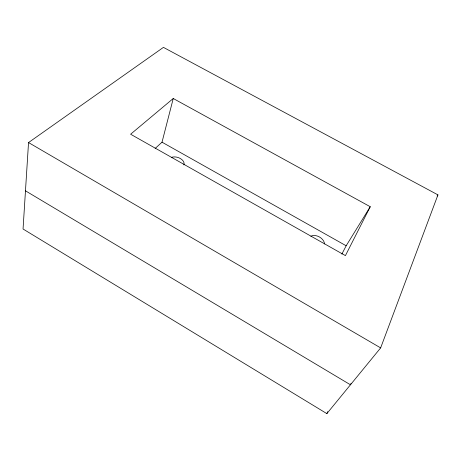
<?xml version="1.0" encoding="UTF-8"?>
<svg xmlns="http://www.w3.org/2000/svg" width="461" height="461" viewBox="0 0 461 461"><rect width="100%" height="100%" fill="white"/><g stroke="black" fill="none" stroke-linecap="round" stroke-linejoin="round"><path stroke-width="0.69" d="M28.536 142.564L23.05 229.008L326.855 413.626L380.642 347.894L437.95 194.882L163.436 47.374L28.536 142.564L380.642 347.894M155.121 148.5L162.018 142.184L173.25 98.498L370.241 206.724L345.422 255.619L130.613 134.226L173.25 98.498M350.988 383.454L350.452 384.785L25.476 190.825M326.855 413.626L327.685 411.633M341.866 254.092L346.159 245.771L370.241 206.724M437.12 196.046L437.95 194.882M162.018 142.184L346.159 245.771M171.354 157.408A8.044 5.215 16.5 0 1 180.47 158.59A8.044 5.215 16.5 0 1 183.893 164.917M310.864 236.257A8.361 5.595 29.1 0 1 319.456 236.989A8.361 5.595 29.1 0 1 324.463 243.944"/></g></svg>
